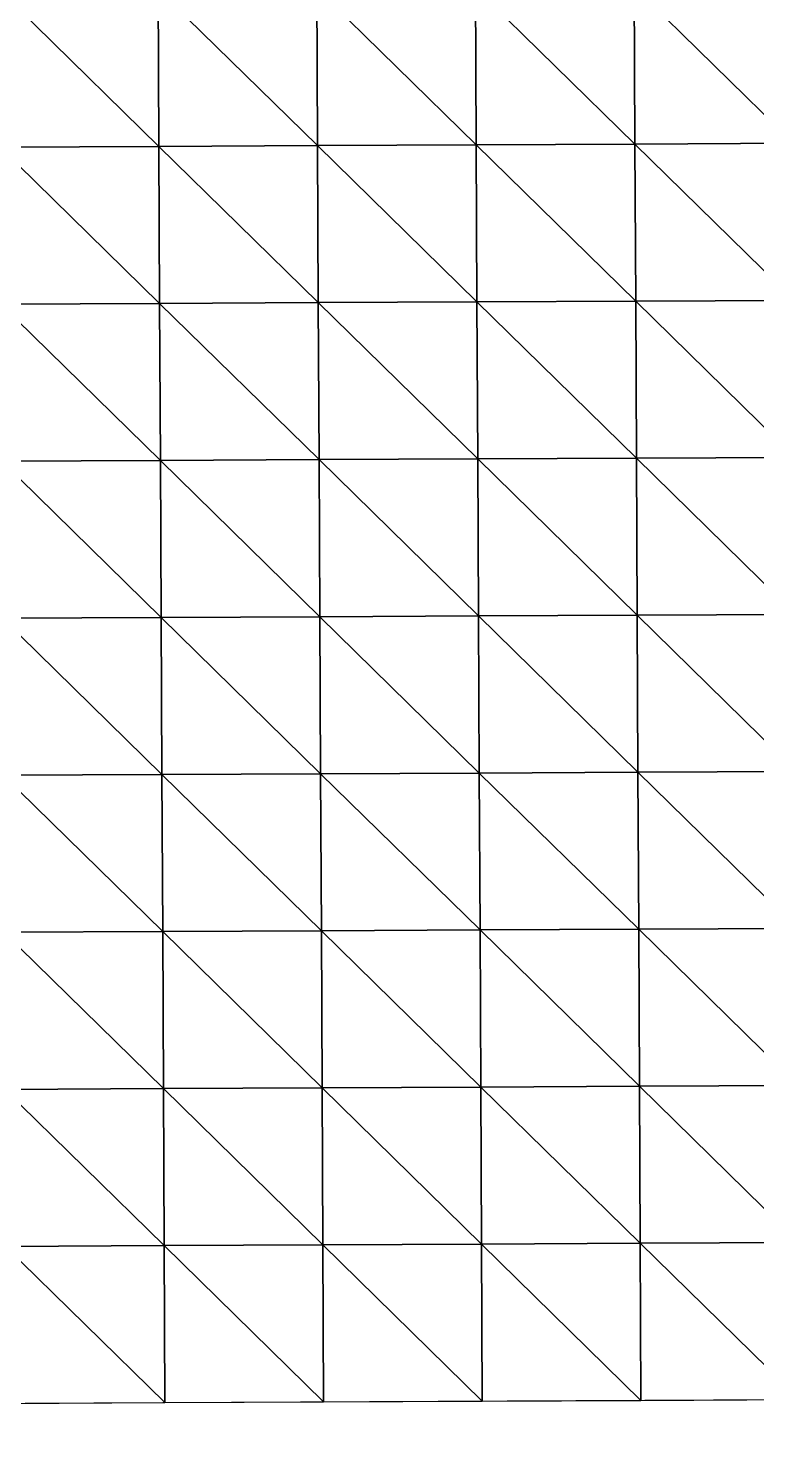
# Model space of a CAD drawing. Extents: x -372 to 678, y -263 to 741.
# Drawn here: x 503.5 to 561.2, y 214.8 to 326.4 of the extents above; entities that cross this region are included whole.
import ezdxf

# ---------------------------------------------------------------- set-up
doc = ezdxf.new("R2010")
doc.units = 0
doc.header["$LTSCALE"] = 0.0254
doc.layers.get('0').update_dxf_attribs({"linetype": 'CONTINUOUS'})
doc.layers.add('LOCATION_SNAPSHOT', color=144, linetype='CONTINUOUS')
doc.layers.add('LOCATION_TERRAIN', color=36, linetype='CONTINUOUS')

# ---------------------------------------------------------------- blocks, each defined once
blk = doc.blocks.new('LOCATION_SNAPSHOT_1')
at = {"color": 8}
mesh = blk.add_polyface(dxfattribs=at)
corners = [(-63.49, 214.77), (675.12, 740.67), (-66.01, 737.09), (677.64, 218.35)]
mesh.append_faces([[corners[k] for k in face] for face in [(0, 1, 2), (1, 0, 3)]], dxfattribs={"vtx0": -1, "color": 8})
blk = doc.blocks.new('LOCATION_TERRAIN_1')
at = {"color": 8}
mesh = blk.add_polyface(dxfattribs=at)
corners = [(513.86, 317.05, 12.29), (513.8, 329.48, 13.47), (501.24, 329.42, 14.02)]
mesh.append_faces([[corners[k] for k in face] for face in [(0, 1, 2)]], dxfattribs={"color": 8})
mesh = blk.add_polyface(dxfattribs=at)
corners = [(513.86, 317.05, 12.29), (501.24, 329.42, 14.02), (501.3, 316.99, 13.1)]
mesh.append_faces([[corners[k] for k in face] for face in [(0, 1, 2)]], dxfattribs={"color": 8})
mesh = blk.add_polyface(dxfattribs=at)
corners = [(526.42, 317.11, 9.91), (526.36, 329.55, 11.52), (513.8, 329.48, 13.47)]
mesh.append_faces([[corners[k] for k in face] for face in [(0, 1, 2)]], dxfattribs={"color": 8})
mesh = blk.add_polyface(dxfattribs=at)
corners = [(526.42, 317.11, 9.91), (513.8, 329.48, 13.47), (513.86, 317.05, 12.29)]
mesh.append_faces([[corners[k] for k in face] for face in [(0, 1, 2)]], dxfattribs={"color": 8})
mesh = blk.add_polyface(dxfattribs=at)
corners = [(538.98, 317.17, 7.52), (538.92, 329.61, 9.57), (526.36, 329.55, 11.52)]
mesh.append_faces([[corners[k] for k in face] for face in [(0, 1, 2)]], dxfattribs={"color": 8})
mesh = blk.add_polyface(dxfattribs=at)
corners = [(538.98, 317.17, 7.52), (526.36, 329.55, 11.52), (526.42, 317.11, 9.91)]
mesh.append_faces([[corners[k] for k in face] for face in [(0, 1, 2)]], dxfattribs={"color": 8})
mesh = blk.add_polyface(dxfattribs=at)
corners = [(551.54, 317.23, 5.72), (551.48, 329.67, 8.02), (538.92, 329.61, 9.57)]
mesh.append_faces([[corners[k] for k in face] for face in [(0, 1, 2)]], dxfattribs={"color": 8})
mesh = blk.add_polyface(dxfattribs=at)
corners = [(551.54, 317.23, 5.72), (538.92, 329.61, 9.57), (538.98, 317.17, 7.52)]
mesh.append_faces([[corners[k] for k in face] for face in [(0, 1, 2)]], dxfattribs={"color": 8})
mesh = blk.add_polyface(dxfattribs=at)
corners = [(564.1, 317.29, 4.73), (564.04, 329.73, 7.03), (551.48, 329.67, 8.02)]
mesh.append_faces([[corners[k] for k in face] for face in [(0, 1, 2)]], dxfattribs={"color": 8})
mesh = blk.add_polyface(dxfattribs=at)
corners = [(564.1, 317.29, 4.73), (551.48, 329.67, 8.02), (551.54, 317.23, 5.72)]
mesh.append_faces([[corners[k] for k in face] for face in [(0, 1, 2)]], dxfattribs={"color": 8})
mesh = blk.add_polyface(dxfattribs=at)
corners = [(513.92, 304.61, 11.11), (513.86, 317.05, 12.29), (501.3, 316.99, 13.1)]
mesh.append_faces([[corners[k] for k in face] for face in [(0, 1, 2)]], dxfattribs={"color": 8})
mesh = blk.add_polyface(dxfattribs=at)
corners = [(526.48, 304.67, 8.29), (526.42, 317.11, 9.91), (513.86, 317.05, 12.29)]
mesh.append_faces([[corners[k] for k in face] for face in [(0, 1, 2)]], dxfattribs={"color": 8})
mesh = blk.add_polyface(dxfattribs=at)
corners = [(526.48, 304.67, 8.29), (513.86, 317.05, 12.29), (513.92, 304.61, 11.11)]
mesh.append_faces([[corners[k] for k in face] for face in [(0, 1, 2)]], dxfattribs={"color": 8})
mesh = blk.add_polyface(dxfattribs=at)
corners = [(539.04, 304.73, 5.47), (538.98, 317.17, 7.52), (526.42, 317.11, 9.91)]
mesh.append_faces([[corners[k] for k in face] for face in [(0, 1, 2)]], dxfattribs={"color": 8})
mesh = blk.add_polyface(dxfattribs=at)
corners = [(539.04, 304.73, 5.47), (526.42, 317.11, 9.91), (526.48, 304.67, 8.29)]
mesh.append_faces([[corners[k] for k in face] for face in [(0, 1, 2)]], dxfattribs={"color": 8})
mesh = blk.add_polyface(dxfattribs=at)
corners = [(551.6, 304.79, 3.42), (551.54, 317.23, 5.72), (538.98, 317.17, 7.52)]
mesh.append_faces([[corners[k] for k in face] for face in [(0, 1, 2)]], dxfattribs={"color": 8})
mesh = blk.add_polyface(dxfattribs=at)
corners = [(551.6, 304.79, 3.42), (538.98, 317.17, 7.52), (539.04, 304.73, 5.47)]
mesh.append_faces([[corners[k] for k in face] for face in [(0, 1, 2)]], dxfattribs={"color": 8})
mesh = blk.add_polyface(dxfattribs=at)
corners = [(564.16, 304.85, 2.43), (564.1, 317.29, 4.73), (551.54, 317.23, 5.72)]
mesh.append_faces([[corners[k] for k in face] for face in [(0, 1, 2)]], dxfattribs={"color": 8})
mesh = blk.add_polyface(dxfattribs=at)
corners = [(564.16, 304.85, 2.43), (551.54, 317.23, 5.72), (551.6, 304.79, 3.42)]
mesh.append_faces([[corners[k] for k in face] for face in [(0, 1, 2)]], dxfattribs={"color": 8})
mesh = blk.add_polyface(dxfattribs=at)
corners = [(513.92, 304.61, 11.11), (501.3, 316.99, 13.1), (501.36, 304.55, 12.17)]
mesh.append_faces([[corners[k] for k in face] for face in [(0, 1, 2)]], dxfattribs={"color": 8})
mesh = blk.add_polyface(dxfattribs=at)
corners = [(551.66, 292.36, 3.78), (551.6, 304.79, 3.42), (539.04, 304.73, 5.47)]
mesh.append_faces([[corners[k] for k in face] for face in [(0, 1, 2)]], dxfattribs={"color": 8})
mesh = blk.add_polyface(dxfattribs=at)
corners = [(564.22, 292.42, 3), (564.16, 304.85, 2.43), (551.6, 304.79, 3.42)]
mesh.append_faces([[corners[k] for k in face] for face in [(0, 1, 2)]], dxfattribs={"color": 8})
mesh = blk.add_polyface(dxfattribs=at)
corners = [(564.22, 292.42, 3), (551.6, 304.79, 3.42), (551.66, 292.36, 3.78)]
mesh.append_faces([[corners[k] for k in face] for face in [(0, 1, 2)]], dxfattribs={"color": 8})
mesh = blk.add_polyface(dxfattribs=at)
corners = [(513.98, 292.18, 10.13), (513.92, 304.61, 11.11), (501.36, 304.55, 12.17)]
mesh.append_faces([[corners[k] for k in face] for face in [(0, 1, 2)]], dxfattribs={"color": 8})
mesh = blk.add_polyface(dxfattribs=at)
corners = [(513.98, 292.18, 10.13), (501.36, 304.55, 12.17), (501.42, 292.12, 11.07)]
mesh.append_faces([[corners[k] for k in face] for face in [(0, 1, 2)]], dxfattribs={"color": 8})
mesh = blk.add_polyface(dxfattribs=at)
corners = [(526.54, 292.24, 7.79), (526.48, 304.67, 8.29), (513.92, 304.61, 11.11)]
mesh.append_faces([[corners[k] for k in face] for face in [(0, 1, 2)]], dxfattribs={"color": 8})
mesh = blk.add_polyface(dxfattribs=at)
corners = [(526.54, 292.24, 7.79), (513.92, 304.61, 11.11), (513.98, 292.18, 10.13)]
mesh.append_faces([[corners[k] for k in face] for face in [(0, 1, 2)]], dxfattribs={"color": 8})
mesh = blk.add_polyface(dxfattribs=at)
corners = [(539.1, 292.3, 5.46), (539.04, 304.73, 5.47), (526.48, 304.67, 8.29)]
mesh.append_faces([[corners[k] for k in face] for face in [(0, 1, 2)]], dxfattribs={"color": 8})
mesh = blk.add_polyface(dxfattribs=at)
corners = [(539.1, 292.3, 5.46), (526.48, 304.67, 8.29), (526.54, 292.24, 7.79)]
mesh.append_faces([[corners[k] for k in face] for face in [(0, 1, 2)]], dxfattribs={"color": 8})
mesh = blk.add_polyface(dxfattribs=at)
corners = [(551.66, 292.36, 3.78), (539.04, 304.73, 5.47), (539.1, 292.3, 5.46)]
mesh.append_faces([[corners[k] for k in face] for face in [(0, 1, 2)]], dxfattribs={"color": 8})
mesh = blk.add_polyface(dxfattribs=at)
corners = [(514.04, 279.74, 9.25), (513.98, 292.18, 10.13), (501.42, 292.12, 11.07)]
mesh.append_faces([[corners[k] for k in face] for face in [(0, 1, 2)]], dxfattribs={"color": 8})
mesh = blk.add_polyface(dxfattribs=at)
corners = [(514.04, 279.74, 9.25), (501.42, 292.12, 11.07), (501.48, 279.68, 9.87)]
mesh.append_faces([[corners[k] for k in face] for face in [(0, 1, 2)]], dxfattribs={"color": 8})
mesh = blk.add_polyface(dxfattribs=at)
corners = [(526.6, 279.8, 7.89), (526.54, 292.24, 7.79), (513.98, 292.18, 10.13)]
mesh.append_faces([[corners[k] for k in face] for face in [(0, 1, 2)]], dxfattribs={"color": 8})
mesh = blk.add_polyface(dxfattribs=at)
corners = [(526.6, 279.8, 7.89), (513.98, 292.18, 10.13), (514.04, 279.74, 9.25)]
mesh.append_faces([[corners[k] for k in face] for face in [(0, 1, 2)]], dxfattribs={"color": 8})
mesh = blk.add_polyface(dxfattribs=at)
corners = [(539.16, 279.86, 6.54), (539.1, 292.3, 5.46), (526.54, 292.24, 7.79)]
mesh.append_faces([[corners[k] for k in face] for face in [(0, 1, 2)]], dxfattribs={"color": 8})
mesh = blk.add_polyface(dxfattribs=at)
corners = [(539.16, 279.86, 6.54), (526.54, 292.24, 7.79), (526.6, 279.8, 7.89)]
mesh.append_faces([[corners[k] for k in face] for face in [(0, 1, 2)]], dxfattribs={"color": 8})
mesh = blk.add_polyface(dxfattribs=at)
corners = [(551.72, 279.92, 5.56), (551.66, 292.36, 3.78), (539.1, 292.3, 5.46)]
mesh.append_faces([[corners[k] for k in face] for face in [(0, 1, 2)]], dxfattribs={"color": 8})
mesh = blk.add_polyface(dxfattribs=at)
corners = [(551.72, 279.92, 5.56), (539.1, 292.3, 5.46), (539.16, 279.86, 6.54)]
mesh.append_faces([[corners[k] for k in face] for face in [(0, 1, 2)]], dxfattribs={"color": 8})
mesh = blk.add_polyface(dxfattribs=at)
corners = [(564.28, 279.98, 5.11), (564.22, 292.42, 3), (551.66, 292.36, 3.78)]
mesh.append_faces([[corners[k] for k in face] for face in [(0, 1, 2)]], dxfattribs={"color": 8})
mesh = blk.add_polyface(dxfattribs=at)
corners = [(564.28, 279.98, 5.11), (551.66, 292.36, 3.78), (551.72, 279.92, 5.56)]
mesh.append_faces([[corners[k] for k in face] for face in [(0, 1, 2)]], dxfattribs={"color": 8})
mesh = blk.add_polyface(dxfattribs=at)
corners = [(514.1, 267.3, 8.37), (514.04, 279.74, 9.25), (501.48, 279.68, 9.87)]
mesh.append_faces([[corners[k] for k in face] for face in [(0, 1, 2)]], dxfattribs={"color": 8})
mesh = blk.add_polyface(dxfattribs=at)
corners = [(514.1, 267.3, 8.37), (501.48, 279.68, 9.87), (501.54, 267.24, 8.68)]
mesh.append_faces([[corners[k] for k in face] for face in [(0, 1, 2)]], dxfattribs={"color": 8})
mesh = blk.add_polyface(dxfattribs=at)
corners = [(526.66, 267.36, 7.99), (526.6, 279.8, 7.89), (514.04, 279.74, 9.25)]
mesh.append_faces([[corners[k] for k in face] for face in [(0, 1, 2)]], dxfattribs={"color": 8})
mesh = blk.add_polyface(dxfattribs=at)
corners = [(526.66, 267.36, 7.99), (514.04, 279.74, 9.25), (514.1, 267.3, 8.37)]
mesh.append_faces([[corners[k] for k in face] for face in [(0, 1, 2)]], dxfattribs={"color": 8})
mesh = blk.add_polyface(dxfattribs=at)
corners = [(539.22, 267.42, 7.61), (539.16, 279.86, 6.54), (526.6, 279.8, 7.89)]
mesh.append_faces([[corners[k] for k in face] for face in [(0, 1, 2)]], dxfattribs={"color": 8})
mesh = blk.add_polyface(dxfattribs=at)
corners = [(539.22, 267.42, 7.61), (526.6, 279.8, 7.89), (526.66, 267.36, 7.99)]
mesh.append_faces([[corners[k] for k in face] for face in [(0, 1, 2)]], dxfattribs={"color": 8})
mesh = blk.add_polyface(dxfattribs=at)
corners = [(551.78, 267.49, 7.34), (551.72, 279.92, 5.56), (539.16, 279.86, 6.54)]
mesh.append_faces([[corners[k] for k in face] for face in [(0, 1, 2)]], dxfattribs={"color": 8})
mesh = blk.add_polyface(dxfattribs=at)
corners = [(551.78, 267.49, 7.34), (539.16, 279.86, 6.54), (539.22, 267.42, 7.61)]
mesh.append_faces([[corners[k] for k in face] for face in [(0, 1, 2)]], dxfattribs={"color": 8})
mesh = blk.add_polyface(dxfattribs=at)
corners = [(564.34, 267.55, 7.21), (564.28, 279.98, 5.11), (551.72, 279.92, 5.56)]
mesh.append_faces([[corners[k] for k in face] for face in [(0, 1, 2)]], dxfattribs={"color": 8})
mesh = blk.add_polyface(dxfattribs=at)
corners = [(564.34, 267.55, 7.21), (551.72, 279.92, 5.56), (551.78, 267.49, 7.34)]
mesh.append_faces([[corners[k] for k in face] for face in [(0, 1, 2)]], dxfattribs={"color": 8})
mesh = blk.add_polyface(dxfattribs=at)
corners = [(514.16, 254.87, 8.2), (514.1, 267.3, 8.37), (501.54, 267.24, 8.68)]
mesh.append_faces([[corners[k] for k in face] for face in [(0, 1, 2)]], dxfattribs={"color": 8})
mesh = blk.add_polyface(dxfattribs=at)
corners = [(514.16, 254.87, 8.2), (501.54, 267.24, 8.68), (501.6, 254.81, 8.41)]
mesh.append_faces([[corners[k] for k in face] for face in [(0, 1, 2)]], dxfattribs={"color": 8})
mesh = blk.add_polyface(dxfattribs=at)
corners = [(526.72, 254.93, 8.14), (526.66, 267.36, 7.99), (514.1, 267.3, 8.37)]
mesh.append_faces([[corners[k] for k in face] for face in [(0, 1, 2)]], dxfattribs={"color": 8})
mesh = blk.add_polyface(dxfattribs=at)
corners = [(526.72, 254.93, 8.14), (514.1, 267.3, 8.37), (514.16, 254.87, 8.2)]
mesh.append_faces([[corners[k] for k in face] for face in [(0, 1, 2)]], dxfattribs={"color": 8})
mesh = blk.add_polyface(dxfattribs=at)
corners = [(539.28, 254.99, 8.07), (539.22, 267.42, 7.61), (526.66, 267.36, 7.99)]
mesh.append_faces([[corners[k] for k in face] for face in [(0, 1, 2)]], dxfattribs={"color": 8})
mesh = blk.add_polyface(dxfattribs=at)
corners = [(539.28, 254.99, 8.07), (526.66, 267.36, 7.99), (526.72, 254.93, 8.14)]
mesh.append_faces([[corners[k] for k in face] for face in [(0, 1, 2)]], dxfattribs={"color": 8})
mesh = blk.add_polyface(dxfattribs=at)
corners = [(551.84, 255.05, 8.03), (551.78, 267.49, 7.34), (539.22, 267.42, 7.61)]
mesh.append_faces([[corners[k] for k in face] for face in [(0, 1, 2)]], dxfattribs={"color": 8})
mesh = blk.add_polyface(dxfattribs=at)
corners = [(551.84, 255.05, 8.03), (539.22, 267.42, 7.61), (539.28, 254.99, 8.07)]
mesh.append_faces([[corners[k] for k in face] for face in [(0, 1, 2)]], dxfattribs={"color": 8})
mesh = blk.add_polyface(dxfattribs=at)
corners = [(564.4, 255.11, 8.03), (564.34, 267.55, 7.21), (551.78, 267.49, 7.34)]
mesh.append_faces([[corners[k] for k in face] for face in [(0, 1, 2)]], dxfattribs={"color": 8})
mesh = blk.add_polyface(dxfattribs=at)
corners = [(564.4, 255.11, 8.03), (551.78, 267.49, 7.34), (551.84, 255.05, 8.03)]
mesh.append_faces([[corners[k] for k in face] for face in [(0, 1, 2)]], dxfattribs={"color": 8})
mesh = blk.add_polyface(dxfattribs=at)
corners = [(514.22, 242.43, 8.48), (514.16, 254.87, 8.2), (501.6, 254.81, 8.41)]
mesh.append_faces([[corners[k] for k in face] for face in [(0, 1, 2)]], dxfattribs={"color": 8})
mesh = blk.add_polyface(dxfattribs=at)
corners = [(514.22, 242.43, 8.48), (501.6, 254.81, 8.41), (501.66, 242.37, 8.74)]
mesh.append_faces([[corners[k] for k in face] for face in [(0, 1, 2)]], dxfattribs={"color": 8})
mesh = blk.add_polyface(dxfattribs=at)
corners = [(526.78, 242.49, 8.31), (526.72, 254.93, 8.14), (514.16, 254.87, 8.2)]
mesh.append_faces([[corners[k] for k in face] for face in [(0, 1, 2)]], dxfattribs={"color": 8})
mesh = blk.add_polyface(dxfattribs=at)
corners = [(526.78, 242.49, 8.31), (514.16, 254.87, 8.2), (514.22, 242.43, 8.48)]
mesh.append_faces([[corners[k] for k in face] for face in [(0, 1, 2)]], dxfattribs={"color": 8})
mesh = blk.add_polyface(dxfattribs=at)
corners = [(539.34, 242.55, 8.13), (539.28, 254.99, 8.07), (526.72, 254.93, 8.14)]
mesh.append_faces([[corners[k] for k in face] for face in [(0, 1, 2)]], dxfattribs={"color": 8})
mesh = blk.add_polyface(dxfattribs=at)
corners = [(539.34, 242.55, 8.13), (526.72, 254.93, 8.14), (526.78, 242.49, 8.31)]
mesh.append_faces([[corners[k] for k in face] for face in [(0, 1, 2)]], dxfattribs={"color": 8})
mesh = blk.add_polyface(dxfattribs=at)
corners = [(551.9, 242.61, 8.03), (551.84, 255.05, 8.03), (539.28, 254.99, 8.07)]
mesh.append_faces([[corners[k] for k in face] for face in [(0, 1, 2)]], dxfattribs={"color": 8})
mesh = blk.add_polyface(dxfattribs=at)
corners = [(551.9, 242.61, 8.03), (539.28, 254.99, 8.07), (539.34, 242.55, 8.13)]
mesh.append_faces([[corners[k] for k in face] for face in [(0, 1, 2)]], dxfattribs={"color": 8})
mesh = blk.add_polyface(dxfattribs=at)
corners = [(564.46, 242.67, 8.03), (564.4, 255.11, 8.03), (551.84, 255.05, 8.03)]
mesh.append_faces([[corners[k] for k in face] for face in [(0, 1, 2)]], dxfattribs={"color": 8})
mesh = blk.add_polyface(dxfattribs=at)
corners = [(564.46, 242.67, 8.03), (551.84, 255.05, 8.03), (551.9, 242.61, 8.03)]
mesh.append_faces([[corners[k] for k in face] for face in [(0, 1, 2)]], dxfattribs={"color": 8})
mesh = blk.add_polyface(dxfattribs=at)
corners = [(514.28, 229.99, 8.76), (514.22, 242.43, 8.48), (501.66, 242.37, 8.74)]
mesh.append_faces([[corners[k] for k in face] for face in [(0, 1, 2)]], dxfattribs={"color": 8})
mesh = blk.add_polyface(dxfattribs=at)
corners = [(514.28, 229.99, 8.76), (501.66, 242.37, 8.74), (501.72, 229.93, 9.07)]
mesh.append_faces([[corners[k] for k in face] for face in [(0, 1, 2)]], dxfattribs={"color": 8})
mesh = blk.add_polyface(dxfattribs=at)
corners = [(526.84, 230.06, 8.48), (526.78, 242.49, 8.31), (514.22, 242.43, 8.48)]
mesh.append_faces([[corners[k] for k in face] for face in [(0, 1, 2)]], dxfattribs={"color": 8})
mesh = blk.add_polyface(dxfattribs=at)
corners = [(526.84, 230.06, 8.48), (514.22, 242.43, 8.48), (514.28, 229.99, 8.76)]
mesh.append_faces([[corners[k] for k in face] for face in [(0, 1, 2)]], dxfattribs={"color": 8})
mesh = blk.add_polyface(dxfattribs=at)
corners = [(539.4, 230.12, 8.2), (539.34, 242.55, 8.13), (526.78, 242.49, 8.31)]
mesh.append_faces([[corners[k] for k in face] for face in [(0, 1, 2)]], dxfattribs={"color": 8})
mesh = blk.add_polyface(dxfattribs=at)
corners = [(539.4, 230.12, 8.2), (526.78, 242.49, 8.31), (526.84, 230.06, 8.48)]
mesh.append_faces([[corners[k] for k in face] for face in [(0, 1, 2)]], dxfattribs={"color": 8})
mesh = blk.add_polyface(dxfattribs=at)
corners = [(551.96, 230.18, 8.03), (551.9, 242.61, 8.03), (539.34, 242.55, 8.13)]
mesh.append_faces([[corners[k] for k in face] for face in [(0, 1, 2)]], dxfattribs={"color": 8})
mesh = blk.add_polyface(dxfattribs=at)
corners = [(551.96, 230.18, 8.03), (539.34, 242.55, 8.13), (539.4, 230.12, 8.2)]
mesh.append_faces([[corners[k] for k in face] for face in [(0, 1, 2)]], dxfattribs={"color": 8})
mesh = blk.add_polyface(dxfattribs=at)
corners = [(564.52, 230.24, 8.03), (564.46, 242.67, 8.03), (551.9, 242.61, 8.03)]
mesh.append_faces([[corners[k] for k in face] for face in [(0, 1, 2)]], dxfattribs={"color": 8})
mesh = blk.add_polyface(dxfattribs=at)
corners = [(564.52, 230.24, 8.03), (551.9, 242.61, 8.03), (551.96, 230.18, 8.03)]
mesh.append_faces([[corners[k] for k in face] for face in [(0, 1, 2)]], dxfattribs={"color": 8})
mesh = blk.add_polyface(dxfattribs=at)
corners = [(514.34, 217.56, 8.85), (514.28, 229.99, 8.76), (501.72, 229.93, 9.07)]
mesh.append_faces([[corners[k] for k in face] for face in [(0, 1, 2)]], dxfattribs={"color": 8})
mesh = blk.add_polyface(dxfattribs=at)
corners = [(526.9, 217.62, 8.46), (526.84, 230.06, 8.48), (514.28, 229.99, 8.76)]
mesh.append_faces([[corners[k] for k in face] for face in [(0, 1, 2)]], dxfattribs={"color": 8})
mesh = blk.add_polyface(dxfattribs=at)
corners = [(526.9, 217.62, 8.46), (514.28, 229.99, 8.76), (514.34, 217.56, 8.85)]
mesh.append_faces([[corners[k] for k in face] for face in [(0, 1, 2)]], dxfattribs={"color": 8})
mesh = blk.add_polyface(dxfattribs=at)
corners = [(539.46, 217.68, 8.07), (539.4, 230.12, 8.2), (526.84, 230.06, 8.48)]
mesh.append_faces([[corners[k] for k in face] for face in [(0, 1, 2)]], dxfattribs={"color": 8})
mesh = blk.add_polyface(dxfattribs=at)
corners = [(539.46, 217.68, 8.07), (526.84, 230.06, 8.48), (526.9, 217.62, 8.46)]
mesh.append_faces([[corners[k] for k in face] for face in [(0, 1, 2)]], dxfattribs={"color": 8})
mesh = blk.add_polyface(dxfattribs=at)
corners = [(552.02, 217.74, 7.84), (551.96, 230.18, 8.03), (539.4, 230.12, 8.2)]
mesh.append_faces([[corners[k] for k in face] for face in [(0, 1, 2)]], dxfattribs={"color": 8})
mesh = blk.add_polyface(dxfattribs=at)
corners = [(552.02, 217.74, 7.84), (539.4, 230.12, 8.2), (539.46, 217.68, 8.07)]
mesh.append_faces([[corners[k] for k in face] for face in [(0, 1, 2)]], dxfattribs={"color": 8})
mesh = blk.add_polyface(dxfattribs=at)
corners = [(564.58, 217.8, 7.84), (564.52, 230.24, 8.03), (551.96, 230.18, 8.03)]
mesh.append_faces([[corners[k] for k in face] for face in [(0, 1, 2)]], dxfattribs={"color": 8})
mesh = blk.add_polyface(dxfattribs=at)
corners = [(564.58, 217.8, 7.84), (551.96, 230.18, 8.03), (552.02, 217.74, 7.84)]
mesh.append_faces([[corners[k] for k in face] for face in [(0, 1, 2)]], dxfattribs={"color": 8})
mesh = blk.add_polyface(dxfattribs=at)
corners = [(514.34, 217.56, 8.85), (501.72, 229.93, 9.07), (501.78, 217.5, 9.28)]
mesh.append_faces([[corners[k] for k in face] for face in [(0, 1, 2)]], dxfattribs={"color": 8})

msp = doc.modelspace()

# ---------------------------------------------------------------- block references
at = {"layer": 'LOCATION_SNAPSHOT', "color": 0}
msp.add_blockref('LOCATION_SNAPSHOT_1', (0, 0), dxfattribs=at)
at = {"layer": 'LOCATION_TERRAIN', "color": 0}
msp.add_blockref('LOCATION_TERRAIN_1', (0, 0), dxfattribs=at)

doc.saveas('drawing.dxf')
